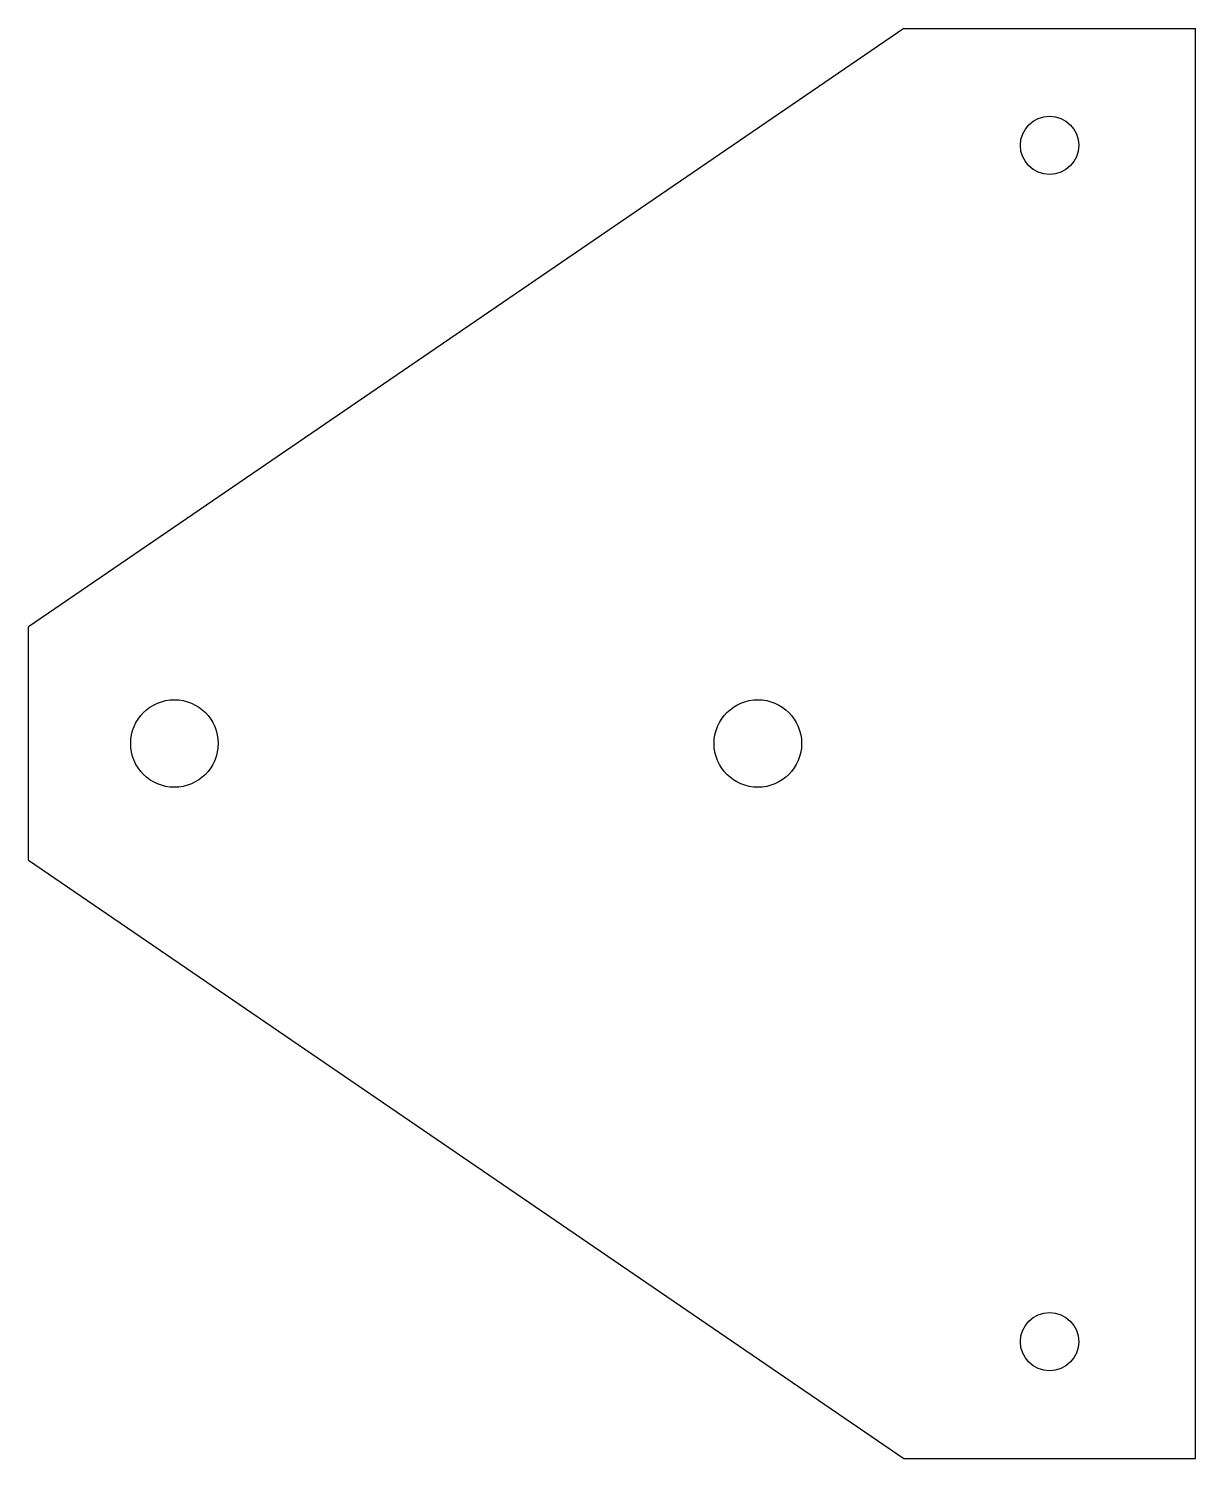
# Model space of a CAD drawing. Header units: millimetres. Extents: x -30 to 10, y -20.5 to 28.5.
import ezdxf

# ---------------------------------------------------------------- set-up
doc = ezdxf.new("R2010")
doc.units = ezdxf.units.MM

msp = doc.modelspace()

# ---------------------------------------------------------------- linework, layer by layer
at = {"color": 7, "linetype": 'Continuous', "lineweight": 25}
for p, q in [((0, 28.5), (-30, 8)), ((0, 28.5), (10, 28.5)), ((10, -20.5), (10, 28.5)), ((-30, 0), (-30, 8)), ((-30, 0), (0, -20.5)), ((0, -20.5), (10, -20.5))]:
    msp.add_line(p, q, dxfattribs=at)
for centre, radius in [((5, 24.5), 1), ((-25, 4), 1.5), ((-5, 4), 1.5), ((5, -16.5), 1)]:
    msp.add_circle(centre, radius, dxfattribs=at)

doc.saveas('drawing.dxf')
